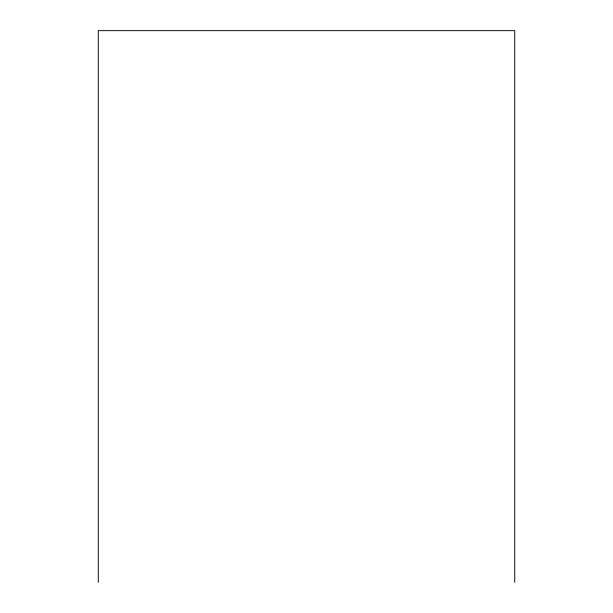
<?xml version="1.0" encoding="UTF-8"?>
<svg xmlns="http://www.w3.org/2000/svg" width="613" height="613" viewBox="0 0 613 613"><rect width="100%" height="100%" fill="white"/><g stroke="black" fill="none" stroke-linecap="round" stroke-linejoin="round"><path stroke-width="0.92" d="M514.728 582.35L514.728 30.65L98.272 30.65L98.272 582.35"/></g></svg>
